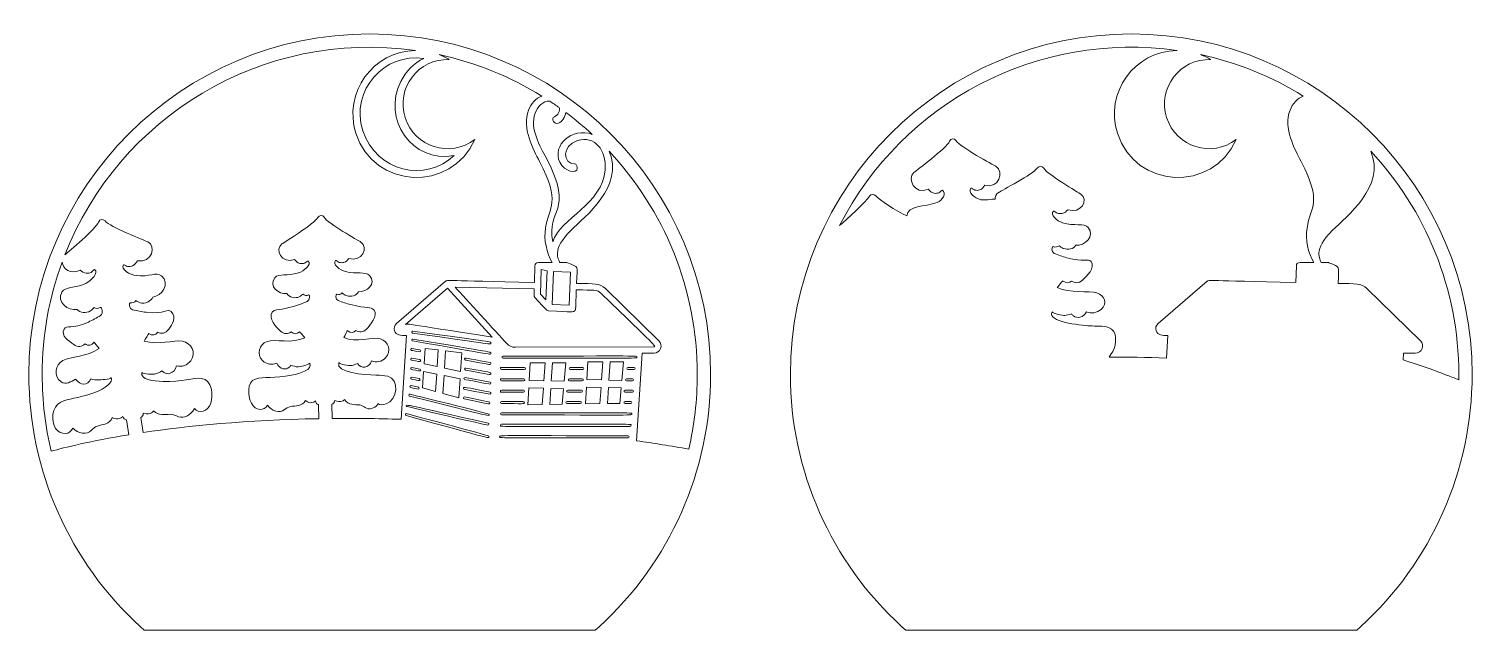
# Model space of a CAD drawing. Header units: inches. Extents: x 88 to 2388, y 25 to 400.
# Drawn here: x 1488 to 2388, y 25 to 400 of the extents above; entities that cross this region are included whole.
import ezdxf

# ---------------------------------------------------------------- set-up
doc = ezdxf.new("R2010")
doc.units = ezdxf.units.IN
doc.header["$MEASUREMENT"] = 0
doc.layers.add('_U+0421_U+043B_U+043E_U+0439 1', color=7, linetype='Continuous')

msp = doc.modelspace()

# ---------------------------------------------------------------- linework, layer by layer
at = {"layer": '_U+0421_U+043B_U+043E_U+0439 1', "color": 1, "lineweight": 9, "true_color": 0xff0000}
for points in [[(1806.71, 234.32), (1807.1, 249.61), (1810.73, 248.94), (1810.02, 230.76), (1806.71, 234.32)], [(1814.72, 248.52), (1825.43, 248.1), (1824.62, 227.37), (1813.91, 227.79), (1814.72, 248.52)], [(1734.05, 190.78), (1734.66, 200.43), (1742.86, 199.45), (1742.21, 189.11), (1734.05, 190.78)], [(1746.81, 188.17), (1747.48, 198.91), (1757.57, 197.71), (1756.85, 186.12), (1746.81, 188.17)], [(1799.56, 180.44), (1800.14, 191.45), (1809.52, 191.45), (1808.78, 180.22), (1799.56, 180.44)], [(1813.43, 180.11), (1814.18, 191.45), (1822.55, 191.45), (1821.52, 179.92), (1813.43, 180.11)], [(1835.51, 180.98), (1836.1, 191.99), (1845.48, 191.99), (1844.74, 180.76), (1835.51, 180.98)], [(1849.39, 180.65), (1850.14, 191.99), (1858.51, 191.99), (1857.48, 180.46), (1849.39, 180.65)], [(1741.92, 184.43), (1741.24, 173.64), (1733.12, 175.9), (1733.76, 186.1), (1741.92, 184.43)], [(1756.56, 181.44), (1755.81, 169.6), (1745.82, 172.38), (1746.51, 183.49), (1756.56, 181.44)], [(1808.48, 175.58), (1807.81, 165.43), (1798.75, 165.32), (1799.31, 175.8), (1808.48, 175.58)], [(1821.11, 175.28), (1820.25, 165.58), (1812.47, 165.49), (1813.13, 175.47), (1821.11, 175.28)], [(1844.44, 176.12), (1843.77, 165.97), (1834.71, 165.86), (1835.26, 176.34), (1844.44, 176.12)], [(1857.07, 175.83), (1856.21, 166.12), (1848.43, 166.03), (1849.08, 176.01), (1857.07, 175.83)]]:
    msp.add_lwpolyline(points, dxfattribs=at)
for points, knots in [([(1700.18, 396.66), (1582.96, 396.66), (1487.6, 301.29), (1487.6, 184.08), (1487.6, 124.36), (1512.95, 67.04), (1557.14, 26.82), (1557.14, 26.82), (1559.52, 24.66), (1559.52, 24.66), (1559.52, 24.66), (1563.98, 24.66), (1563.98, 24.66), (1563.98, 24.66), (1836.65, 24.66), (1836.65, 24.66), (1836.65, 24.66), (1840.85, 24.66), (1840.85, 24.66), (1840.85, 24.66), (1843.23, 26.82), (1843.23, 26.82), (1887.42, 67.04), (1912.76, 124.36), (1912.76, 184.08), (1912.76, 301.29), (1817.4, 396.66), (1700.18, 396.66)], [0, 0, 0, 0, 1, 1, 1, 2, 2, 2, 3, 3, 3, 4, 4, 4, 5, 5, 5, 6, 6, 6, 7, 7, 7, 8, 8, 8, 9, 9, 9, 9]), ([(1728.73, 386.35), (1702.11, 385.93), (1683.51, 359.92), (1691.56, 334.65), (1702.67, 299.77), (1751.1, 297.47), (1765.69, 330.79), (1750.41, 319.07), (1728.08, 326.07), (1722.23, 344.42), (1716.38, 362.81), (1730.59, 381.4), (1749.8, 380.67), (1747.77, 381.88), (1745.63, 382.9), (1743.42, 383.74), (1766.46, 378.78), (1788.06, 369.93), (1807.49, 357.91), (1803.8, 356.43), (1800.73, 353.21), (1799.17, 349.06), (1794.97, 337.89), (1802.08, 324.78), (1806.12, 317.02), (1819.56, 291.22), (1811.96, 289.24), (1809.79, 275.55), (1808.66, 268.49), (1810.39, 259.94), (1814.02, 254.04), (1805.73, 254), (1803.23, 254.68), (1803.17, 252.05), (1803.17, 252.05), (1802.9, 241.57), (1802.9, 241.57), (1747, 242.85), (1748.51, 243.18), (1747.51, 242.32), (1747.51, 242.32), (1716.9, 215.97), (1716.9, 215.97), (1715.62, 214.87), (1715.14, 213.11), (1715.68, 211.5), (1716.66, 208.58), (1719.42, 208.44), (1723.08, 208.44), (1723.08, 208.44), (1719.81, 156.22), (1719.81, 156.22), (1704.74, 156.68), (1690.41, 156.82), (1676.81, 156.69), (1676.81, 156.69), (1676.59, 165.58), (1676.59, 165.58), (1677.51, 165.87), (1678.28, 166.67), (1678.32, 167.9), (1682.19, 166.22), (1684.45, 168.23), (1684.51, 168.52), (1687.02, 164.91), (1690.63, 165.51), (1693.98, 165.14), (1697.17, 164.78), (1697.31, 161.72), (1701.94, 163.16), (1704.07, 163.82), (1704.62, 164.7), (1705.18, 166.02), (1705.88, 164.79), (1708.87, 165.26), (1710.38, 165.78), (1717.25, 168.16), (1719.1, 181.29), (1711.38, 183.03), (1708.71, 183.63), (1707.49, 183.73), (1703.93, 183.82), (1697.05, 183.97), (1678.46, 185.17), (1680.85, 191.58), (1681.64, 190.44), (1687.13, 189.53), (1688.67, 189.71), (1689.03, 189.75), (1691.6, 190.33), (1692.54, 190.97), (1694.9, 187.49), (1699.52, 188.16), (1701.38, 192.59), (1704.3, 191.47), (1707.76, 192.1), (1710.06, 194.49), (1714.09, 198.68), (1711.76, 204.85), (1706.81, 206.42), (1702.05, 207.93), (1691.71, 203.67), (1684, 207.28), (1684.68, 208.11), (1686.23, 211.48), (1686.19, 211.55), (1688.45, 209.86), (1690.33, 210.26), (1691.53, 211.66), (1693.59, 210.32), (1695.94, 210.23), (1698.15, 212.53), (1700.43, 214.88), (1705.67, 220.82), (1702.72, 224.44), (1700.83, 226.76), (1698.83, 225.08), (1688.29, 227.77), (1685.68, 228.44), (1683.1, 229.26), (1680.57, 230.25), (1678.63, 231.01), (1678.79, 234.61), (1679.66, 234.3), (1681.11, 233.78), (1682.17, 234.2), (1683.09, 235.05), (1683.89, 234.46), (1684.65, 233.73), (1685.62, 233.41), (1688.57, 232.42), (1691.93, 233.34), (1693.2, 235.74), (1698.16, 235.38), (1704.72, 240.91), (1700.04, 245.9), (1697.34, 248.77), (1692.26, 246.47), (1685.06, 248.34), (1681.66, 249.23), (1676.5, 253.22), (1678.88, 255.32), (1679.19, 255.59), (1680.49, 254.29), (1681.14, 254.11), (1682.11, 253.84), (1683.07, 253.85), (1684.04, 254.11), (1685.68, 254.54), (1686.4, 255.5), (1687.24, 256.62), (1695.56, 254.03), (1699.47, 263.64), (1694.72, 266.74), (1693.03, 267.84), (1674.08, 278.42), (1671.71, 282.23), (1670.75, 283.76), (1668.75, 283.71), (1667.86, 282.14), (1665.66, 278.22), (1647.06, 266.79), (1645.42, 265.61), (1640.82, 262.3), (1645.17, 252.88), (1653.36, 255.85), (1654.25, 254.76), (1655.02, 253.84), (1656.67, 253.48), (1657.66, 253.27), (1658.61, 253.3), (1659.57, 253.62), (1660.21, 253.83), (1661.45, 255.18), (1661.77, 254.92), (1664.25, 252.94), (1659.04, 248.57), (1655.69, 247.53), (1648.58, 245.33), (1643.63, 247.54), (1641.06, 244.54), (1636.62, 239.35), (1643.53, 234.02), (1648.47, 234.6), (1649.18, 233.4), (1650.37, 232.69), (1651.61, 232.35), (1655.51, 231.28), (1657.6, 233.56), (1658.6, 234.37), (1659.56, 233.56), (1660.64, 233.19), (1662.06, 233.78), (1662.91, 234.13), (1663.13, 230.65), (1661.23, 229.8), (1656.72, 227.79), (1651.29, 226.07), (1645.56, 225), (1643.59, 224.64), (1640.77, 224.86), (1639.37, 222.99), (1636.59, 219.24), (1642.1, 213.55), (1644.48, 211.3), (1646.8, 209.1), (1649.14, 209.3), (1651.13, 210.73), (1652.68, 209.08), (1654.71, 209.42), (1656.48, 210.86), (1656.43, 210.79), (1658.91, 207.89), (1659.63, 207.09), (1651.96, 203.06), (1640.94, 206.57), (1636.11, 204.8), (1631.24, 203), (1629.2, 196.73), (1633.41, 192.73), (1635.81, 190.45), (1639.3, 189.98), (1642.17, 191.23), (1644.12, 187.12), (1647.97, 186.97), (1649.98, 188.64), (1650.59, 189.14), (1650.72, 189.46), (1651.07, 190.02), (1652.04, 189.42), (1654.63, 188.96), (1655, 188.93), (1656.54, 188.83), (1661.99, 189.99), (1662.73, 191.16), (1664.43, 187.15), (1657.45, 184.98), (1651.41, 183.72), (1640.97, 181.54), (1633.81, 182.9), (1628.91, 181.33), (1623.33, 179.54), (1624.11, 170.6), (1626.45, 166.19), (1628.98, 161.4), (1634.56, 161.31), (1636.42, 164.95), (1637.77, 163.22), (1639.38, 161.82), (1641.54, 161.25), (1646.21, 160.03), (1647.67, 163.65), (1650.82, 164.15), (1654.14, 164.68), (1657.79, 164.24), (1660.12, 167.96), (1660.2, 167.67), (1663.38, 165.16), (1666.34, 167.63), (1666.43, 166.41), (1667.22, 165.65), (1668.14, 165.39), (1668.14, 165.39), (1668.35, 156.58), (1668.35, 156.58), (1623.23, 155.8), (1586.65, 152.14), (1558.95, 148.01), (1558.95, 148.01), (1557.43, 157.28), (1557.43, 157.28), (1558.35, 157.73), (1559.05, 158.69), (1558.91, 160), (1564.19, 158.66), (1565.34, 161.24), (1565.37, 161.56), (1568.55, 158.11), (1572.28, 159.28), (1575.88, 159.38), (1577.81, 159.43), (1579.2, 158.42), (1580.97, 157.82), (1584.25, 156.72), (1588.24, 158.03), (1590.84, 163.04), (1593.43, 159.67), (1599.3, 160.62), (1601.07, 166.29), (1602.66, 171.37), (1601.74, 180.9), (1595.53, 181.69), (1590.06, 182.39), (1582.83, 179.56), (1571.44, 179.81), (1564.85, 179.95), (1557.09, 180.87), (1558.1, 185.41), (1559.11, 184.33), (1565.05, 184.17), (1566.65, 184.58), (1567.03, 184.68), (1569.66, 185.67), (1570.56, 186.49), (1573.7, 183.03), (1578.41, 184.74), (1579.67, 189.5), (1582.92, 188.74), (1586.49, 189.93), (1588.57, 192.79), (1592.21, 197.81), (1588.84, 203.99), (1583.38, 204.92), (1577.95, 205.85), (1568.29, 202.27), (1559.45, 205.01), (1560.05, 205.98), (1562.38, 209.58), (1562.33, 209.65), (1564.49, 208.46), (1566.67, 208.53), (1567.96, 210.55), (1570.33, 209.44), (1572.83, 209.69), (1574.84, 212.45), (1576.9, 215.27), (1580.05, 219.99), (1576.4, 223.39), (1574.06, 225.56), (1572.38, 221.69), (1560.84, 222.99), (1557.98, 223.31), (1555.12, 223.79), (1552.31, 224.47), (1550.14, 224.99), (1549.82, 229.16), (1550.78, 228.96), (1552.4, 228.62), (1553.47, 229.25), (1554.3, 230.26), (1555.3, 229.71), (1558.09, 227.58), (1562.03, 229.5), (1563.27, 230.1), (1564.37, 231.07), (1564.88, 232.48), (1570.18, 232.83), (1576.09, 241.1), (1570.41, 245.69), (1567.14, 248.33), (1562.4, 244.93), (1554.5, 245.84), (1550.78, 246.28), (1544.43, 249.97), (1546.64, 252.53), (1546.93, 252.87), (1548.49, 251.69), (1549.21, 251.6), (1550.27, 251.45), (1551.29, 251.6), (1552.27, 252.02), (1553.95, 252.72), (1554.57, 253.84), (1555.29, 255.15), (1564.51, 253.63), (1567.18, 264.38), (1561.72, 266.95), (1559.77, 267.87), (1538.17, 276.26), (1535.09, 279.94), (1533.86, 281.42), (1531.75, 281.08), (1531.04, 279.28), (1529.35, 274.99), (1512.64, 261.1), (1509.99, 258.73), (1543.66, 344.45), (1632.44, 399.82), (1728.73, 386.35)], [0, 0, 0, 0, 1, 1, 1, 2, 2, 2, 3, 3, 3, 4, 4, 4, 5, 5, 5, 6, 6, 6, 7, 7, 7, 8, 8, 8, 9, 9, 9, 10, 10, 10, 11, 11, 11, 12, 12, 12, 13, 13, 13, 14, 14, 14, 15, 15, 15, 16, 16, 16, 17, 17, 17, 18, 18, 18, 19, 19, 19, 20, 20, 20, 21, 21, 21, 22, 22, 22, 23, 23, 23, 24, 24, 24, 25, 25, 25, 26, 26, 26, 27, 27, 27, 28, 28, 28, 29, 29, 29, 30, 30, 30, 31, 31, 31, 32, 32, 32, 33, 33, 33, 34, 34, 34, 35, 35, 35, 36, 36, 36, 37, 37, 37, 38, 38, 38, 39, 39, 39, 40, 40, 40, 41, 41, 41, 42, 42, 42, 43, 43, 43, 44, 44, 44, 45, 45, 45, 46, 46, 46, 47, 47, 47, 48, 48, 48, 49, 49, 49, 50, 50, 50, 51, 51, 51, 52, 52, 52, 53, 53, 53, 54, 54, 54, 55, 55, 55, 56, 56, 56, 57, 57, 57, 58, 58, 58, 59, 59, 59, 60, 60, 60, 61, 61, 61, 62, 62, 62, 63, 63, 63, 64, 64, 64, 65, 65, 65, 66, 66, 66, 67, 67, 67, 68, 68, 68, 69, 69, 69, 70, 70, 70, 71, 71, 71, 72, 72, 72, 73, 73, 73, 74, 74, 74, 75, 75, 75, 76, 76, 76, 77, 77, 77, 78, 78, 78, 79, 79, 79, 80, 80, 80, 81, 81, 81, 82, 82, 82, 83, 83, 83, 84, 84, 84, 85, 85, 85, 86, 86, 86, 87, 87, 87, 88, 88, 88, 89, 89, 89, 90, 90, 90, 91, 91, 91, 92, 92, 92, 93, 93, 93, 94, 94, 94, 95, 95, 95, 96, 96, 96, 97, 97, 97, 98, 98, 98, 99, 99, 99, 100, 100, 100, 101, 101, 101, 102, 102, 102, 103, 103, 103, 104, 104, 104, 105, 105, 105, 106, 106, 106, 107, 107, 107, 108, 108, 108, 109, 109, 109, 110, 110, 110, 111, 111, 111, 112, 112, 112, 113, 113, 113, 114, 114, 114, 115, 115, 115, 116, 116, 116, 117, 117, 117, 118, 118, 118, 119, 119, 119, 120, 120, 120, 121, 121, 121, 122, 122, 122, 123, 123, 123, 124, 124, 124, 125, 125, 125, 126, 126, 126, 126]), ([(2175.09, 396.66), (2057.88, 396.66), (1962.51, 301.29), (1962.51, 184.08), (1962.51, 124.36), (1987.86, 67.04), (2032.05, 26.82), (2032.05, 26.82), (2034.43, 24.66), (2034.43, 24.66), (2034.43, 24.66), (2315.76, 24.66), (2315.76, 24.66), (2315.76, 24.66), (2318.14, 26.82), (2318.14, 26.82), (2362.33, 67.04), (2387.67, 124.36), (2387.67, 184.08), (2387.68, 301.29), (2292.31, 396.66), (2175.09, 396.66)], [0, 0, 0, 0, 1, 1, 1, 2, 2, 2, 3, 3, 3, 4, 4, 4, 5, 5, 5, 6, 6, 6, 7, 7, 7, 7]), ([(2011.81, 295.34), (2010, 292.2), (1997.62, 280.87), (1993.17, 277.06), (2032.71, 354.28), (2116.67, 398.53), (2203.69, 386.34), (2177.02, 385.96), (2158.42, 359.92), (2166.47, 334.64), (2177.58, 299.77), (2226.01, 297.47), (2240.6, 330.79), (2225.35, 319.08), (2203, 326.04), (2197.15, 344.42), (2191.28, 362.82), (2205.51, 381.4), (2224.71, 380.66), (2222.7, 381.87), (2220.58, 382.89), (2218.38, 383.73), (2241.41, 378.76), (2262.98, 369.91), (2282.39, 357.9), (2278.71, 356.43), (2275.65, 353.21), (2274.09, 349.06), (2269.89, 337.89), (2276.99, 324.78), (2281.04, 317.02), (2294.47, 291.22), (2286.88, 289.23), (2284.7, 275.55), (2283.57, 268.49), (2285.31, 259.94), (2288.94, 254.04), (2280.64, 254), (2278.15, 254.68), (2278.08, 252.05), (2278.08, 252.05), (2277.81, 241.56), (2277.81, 241.56), (2221.92, 242.85), (2223.42, 243.18), (2222.42, 242.32), (2222.42, 242.32), (2191.82, 215.97), (2191.82, 215.97), (2190.53, 214.86), (2190.05, 213.11), (2190.59, 211.5), (2191.57, 208.58), (2194.33, 208.44), (2197.99, 208.44), (2197.99, 208.44), (2197.12, 194.42), (2197.12, 194.42), (2184.71, 194.83), (2172.77, 195.02), (2161.33, 195.03), (2162.32, 196.49), (2163.12, 197.82), (2163.55, 198.58), (2165.98, 202.93), (2166.8, 211.74), (2160.98, 213.5), (2157.4, 214.59), (2153.09, 214.27), (2149.38, 214.51), (2142.52, 214.96), (2122.9, 216.94), (2125.71, 223.19), (2126.48, 222.04), (2132.16, 220.9), (2133.77, 221), (2134.15, 221.02), (2136.86, 221.48), (2137.86, 222.07), (2137.87, 222.07), (2137.87, 222.07), (2137.87, 222.06), (2138.16, 221.53), (2138.53, 221.08), (2139, 220.71), (2140.17, 219.79), (2141.67, 219.57), (2143.09, 219.86), (2145.07, 220.26), (2146.31, 221.6), (2147.15, 223.26), (2150.14, 222.03), (2153.77, 222.5), (2156.28, 224.75), (2160.67, 228.69), (2158.71, 233.26), (2153.63, 235.03), (2148.72, 236.74), (2136.72, 234.49), (2128.83, 238.41), (2129.58, 239.19), (2132.06, 242.42), (2132.36, 242.42), (2132.31, 242.48), (2132.27, 242.55), (2132.22, 242.62), (2134.49, 240.87), (2136.47, 241.15), (2137.79, 242.49), (2139.87, 241.08), (2142.31, 240.88), (2144.73, 243.05), (2147.22, 245.27), (2152.96, 250.88), (2150.06, 254.57), (2148.2, 256.94), (2145.72, 253.84), (2134.88, 256.97), (2132.19, 257.74), (2129.53, 258.66), (2126.95, 259.75), (2124.97, 260.59), (2125.56, 264.3), (2126.45, 263.96), (2127.95, 263.38), (2129.07, 263.75), (2130.06, 264.54), (2130.87, 263.92), (2131.62, 263.18), (2132.62, 262.81), (2135.69, 261.69), (2139.2, 262.49), (2140.62, 264.77), (2145.77, 264.19), (2152.92, 270.7), (2148.29, 275.82), (2145.62, 278.78), (2139.66, 276.65), (2132.25, 278.82), (2128.75, 279.85), (2124.11, 284.1), (2126.69, 286.05), (2127.03, 286.31), (2128.32, 284.98), (2128.99, 284.77), (2129.99, 284.46), (2130.98, 284.43), (2132.01, 284.64), (2133.74, 284.99), (2134.54, 285.9), (2135.46, 286.97), (2144.01, 284.04), (2148.54, 293.33), (2143.74, 296.59), (2142.03, 297.76), (2122.79, 309.02), (2120.5, 312.88), (2119.57, 314.44), (2117.48, 314.48), (2116.49, 312.97), (2114.01, 309.21), (2094.09, 298.79), (2092.33, 297.7), (2090.73, 296.71), (2090.11, 295.11), (2090.2, 293.48), (2087.7, 293.75), (2083.72, 292.66), (2081.25, 293.22), (2077.65, 294.03), (2072.75, 297.98), (2075.1, 300.43), (2075.4, 300.75), (2076.84, 299.37), (2077.53, 299.2), (2078.56, 298.95), (2079.55, 299.01), (2080.55, 299.34), (2082.23, 299.91), (2082.92, 301.01), (2083.72, 302.3), (2092.59, 299.83), (2095.97, 310.74), (2090.84, 313.94), (2089, 315.08), (2068.57, 325.9), (2065.83, 330.02), (2064.74, 331.67), (2062.66, 331.54), (2061.84, 329.73), (2059.8, 325.26), (2041.19, 311.6), (2039.56, 310.21), (2035, 306.3), (2040.12, 296.01), (2048.48, 299.74), (2049.48, 298.58), (2050.34, 297.59), (2052.09, 297.28), (2053.13, 297.09), (2054.12, 297.17), (2055.1, 297.57), (2055.75, 297.84), (2056.95, 299.4), (2057.3, 299.13), (2060.01, 297.05), (2057.42, 292.85), (2054, 291.53), (2046.13, 288.49), (2035.49, 289.87), (2035.17, 283.07), (2028.55, 286.06), (2017.48, 293.56), (2015.81, 295.63), (2014.73, 296.97), (2012.65, 296.79), (2011.81, 295.34)], [0, 0, 0, 0, 1, 1, 1, 2, 2, 2, 3, 3, 3, 4, 4, 4, 5, 5, 5, 6, 6, 6, 7, 7, 7, 8, 8, 8, 9, 9, 9, 10, 10, 10, 11, 11, 11, 12, 12, 12, 13, 13, 13, 14, 14, 14, 15, 15, 15, 16, 16, 16, 17, 17, 17, 18, 18, 18, 19, 19, 19, 20, 20, 20, 21, 21, 21, 22, 22, 22, 23, 23, 23, 24, 24, 24, 25, 25, 25, 26, 26, 26, 27, 27, 27, 28, 28, 28, 29, 29, 29, 30, 30, 30, 31, 31, 31, 32, 32, 32, 33, 33, 33, 34, 34, 34, 35, 35, 35, 36, 36, 36, 37, 37, 37, 38, 38, 38, 39, 39, 39, 40, 40, 40, 41, 41, 41, 42, 42, 42, 43, 43, 43, 44, 44, 44, 45, 45, 45, 46, 46, 46, 47, 47, 47, 48, 48, 48, 49, 49, 49, 50, 50, 50, 51, 51, 51, 52, 52, 52, 53, 53, 53, 54, 54, 54, 55, 55, 55, 56, 56, 56, 57, 57, 57, 58, 58, 58, 59, 59, 59, 60, 60, 60, 61, 61, 61, 62, 62, 62, 63, 63, 63, 64, 64, 64, 65, 65, 65, 66, 66, 66, 67, 67, 67, 68, 68, 68, 69, 69, 69, 70, 70, 70, 71, 71, 71, 72, 72, 72, 72]), ([(1752.83, 320.82), (1735.33, 303.82), (1704.08, 310.52), (1695.88, 336.28), (1687.75, 361.79), (1709.75, 385.03), (1734, 381.41), (1727.52, 378.47), (1722.94, 373.45), (1719.62, 367.03), (1707.59, 343.74), (1726.53, 315.78), (1752.83, 320.82)], [0, 0, 0, 0, 1, 1, 1, 2, 2, 2, 3, 3, 3, 4, 4, 4, 4]), ([(1810.33, 319.16), (1806.58, 326.35), (1799.76, 337.66), (1803.33, 347.16), (1804.83, 351.13), (1808.05, 355.08), (1812.47, 354.72), (1814.43, 353.43), (1816.37, 352.12), (1818.28, 350.76), (1819.03, 348.5), (1817.46, 346.02), (1815.33, 344.99), (1812.96, 343.84), (1815.43, 339.77), (1817.82, 340.92), (1820.16, 342.05), (1822.02, 344.48), (1822.45, 347.72), (1828.19, 343.43), (1833.69, 338.82), (1838.94, 333.96), (1826.29, 338.6), (1813.7, 327.32), (1818.74, 316.55), (1821.53, 310.59), (1829.68, 309.07), (1829.6, 312.84), (1829.57, 313.94), (1829.03, 315.64), (1827.92, 315.66), (1820.81, 315.41), (1819.49, 326.91), (1829.83, 330.16), (1840.35, 333.46), (1847.92, 324.34), (1847, 311.91), (1845.39, 290.27), (1819.13, 281.8), (1814.37, 267.03), (1809.88, 287.76), (1828.31, 284.63), (1810.33, 319.16)], [0, 0, 0, 0, 1, 1, 1, 2, 2, 2, 3, 3, 3, 4, 4, 4, 5, 5, 5, 6, 6, 6, 7, 7, 7, 8, 8, 8, 9, 9, 9, 10, 10, 10, 11, 11, 11, 12, 12, 12, 13, 13, 13, 14, 14, 14, 14]), ([(1904.45, 184.08), (1904.45, 168.11), (1902.6, 152.58), (1899.14, 137.67), (1888.09, 139.56), (1877.25, 141.28), (1866.63, 142.84), (1866.63, 142.84), (1870.05, 197.47), (1870.05, 197.47), (1870.05, 197.47), (1877.3, 197.5), (1877.3, 197.5), (1881.38, 197.51), (1883.44, 202.38), (1880.51, 205.23), (1880.51, 205.23), (1847.13, 237.75), (1847.13, 237.75), (1843.46, 241.33), (1840.36, 240.7), (1829.16, 240.96), (1829.63, 253.11), (1830.89, 250.74), (1823.46, 253.92), (1822.87, 254.18), (1823.11, 254.09), (1818.6, 254.07), (1818.26, 255.99), (1812.94, 261.62), (1825.77, 274.21), (1834.15, 282.43), (1859.14, 301.64), (1849.49, 323.46), (1883.58, 286.96), (1904.45, 237.96), (1904.45, 184.08)], [0, 0, 0, 0, 1, 1, 1, 2, 2, 2, 3, 3, 3, 4, 4, 4, 5, 5, 5, 6, 6, 6, 7, 7, 7, 8, 8, 8, 9, 9, 9, 10, 10, 10, 11, 11, 11, 12, 12, 12, 12]), ([(2344.7, 193.24), (2344.7, 193.24), (2344.96, 197.47), (2344.96, 197.47), (2344.96, 197.47), (2352.21, 197.5), (2352.21, 197.5), (2356.29, 197.51), (2358.35, 202.38), (2355.42, 205.23), (2355.42, 205.23), (2322.04, 237.74), (2322.04, 237.74), (2318.37, 241.32), (2315.27, 240.7), (2304.07, 240.96), (2304.54, 253.1), (2305.8, 250.74), (2298.38, 253.92), (2297.78, 254.18), (2298.02, 254.09), (2293.52, 254.06), (2293.17, 255.99), (2287.86, 261.62), (2300.68, 274.21), (2309.06, 282.43), (2334.02, 301.65), (2324.41, 323.44), (2358.49, 286.94), (2379.36, 237.95), (2379.36, 184.08), (2379.36, 183.01), (2379.35, 181.94), (2379.33, 180.88), (2379.33, 180.88), (2362.97, 187.5), (2344.7, 193.24)], [0, 0, 0, 0, 1, 1, 1, 2, 2, 2, 3, 3, 3, 4, 4, 4, 5, 5, 5, 6, 6, 6, 7, 7, 7, 8, 8, 8, 9, 9, 9, 10, 10, 10, 11, 11, 11, 12, 12, 12, 12]), ([(1508.31, 254.3), (1508.83, 250.15), (1513.64, 246.21), (1519.57, 249.34), (1520.67, 248.32), (1521.61, 247.47), (1523.42, 247.33), (1524.49, 247.25), (1525.5, 247.43), (1526.46, 247.9), (1527.11, 248.22), (1528.22, 249.83), (1528.6, 249.6), (1531.51, 247.87), (1526.52, 242.62), (1523.13, 241.03), (1515.93, 237.66), (1510.49, 239.12), (1508.22, 235.58), (1504.29, 229.43), (1512.51, 223.46), (1517.65, 224.8), (1519.47, 222.51), (1523.18, 222.23), (1526.06, 223.83), (1527.02, 224.37), (1527.67, 225.27), (1528.4, 226.05), (1529.5, 225.35), (1530.7, 225.09), (1532.15, 225.93), (1533, 226.42), (1534.22, 222.17), (1532.33, 220.99), (1529.88, 219.46), (1527.32, 218.1), (1524.71, 216.89), (1514.18, 212), (1511.14, 215.33), (1509.61, 212.53), (1507.22, 208.15), (1512.69, 204.96), (1515.54, 202.93), (1518.32, 200.95), (1520.76, 201.51), (1522.66, 203.32), (1524.55, 201.79), (1526.64, 202.45), (1528.29, 204.24), (1528.26, 204.16), (1530.63, 201.2), (1531.51, 200.47), (1524, 195.08), (1513.68, 195.4), (1508.84, 192.81), (1503.95, 190.19), (1502.71, 183.26), (1507.76, 179.65), (1510.63, 177.6), (1513.87, 179.57), (1516.72, 181.32), (1519.5, 177.1), (1524.52, 177.2), (1526.31, 181.36), (1527.42, 180.86), (1530.24, 180.75), (1530.63, 180.78), (1532.28, 180.9), (1538.38, 180.96), (1538.99, 182.31), (1540.19, 179.47), (1535.77, 175.51), (1528.12, 172.77), (1517.39, 168.93), (1512.46, 169.3), (1507.5, 166.91), (1501.86, 164.19), (1501.17, 154.88), (1504.29, 150.56), (1507.68, 145.86), (1513.6, 146.59), (1515.02, 150.71), (1516.7, 149.08), (1518.62, 147.83), (1520.98, 147.55), (1526.09, 146.95), (1527.14, 151), (1530.37, 151.98), (1533.81, 153.03), (1537.72, 153.11), (1539.65, 157.39), (1539.77, 157.09), (1543.56, 155.22), (1546.27, 157.95), (1546.55, 156.67), (1547.5, 155.99), (1548.5, 155.84), (1548.5, 155.84), (1550.02, 146.62), (1550.02, 146.62), (1525.94, 142.68), (1509.71, 138.58), (1501.55, 136.28), (1497.87, 151.61), (1495.91, 167.61), (1495.91, 184.08), (1495.91, 208.75), (1500.29, 232.41), (1508.31, 254.3)], [0, 0, 0, 0, 1, 1, 1, 2, 2, 2, 3, 3, 3, 4, 4, 4, 5, 5, 5, 6, 6, 6, 7, 7, 7, 8, 8, 8, 9, 9, 9, 10, 10, 10, 11, 11, 11, 12, 12, 12, 13, 13, 13, 14, 14, 14, 15, 15, 15, 16, 16, 16, 17, 17, 17, 18, 18, 18, 19, 19, 19, 20, 20, 20, 21, 21, 21, 22, 22, 22, 23, 23, 23, 24, 24, 24, 25, 25, 25, 26, 26, 26, 27, 27, 27, 28, 28, 28, 29, 29, 29, 30, 30, 30, 31, 31, 31, 32, 32, 32, 33, 33, 33, 34, 34, 34, 35, 35, 35, 36, 36, 36, 36]), ([(1748.65, 238.02), (1748.65, 238.02), (1776.48, 207.54), (1776.48, 207.54), (1719.89, 216.27), (1723.36, 215.99), (1722.4, 215.43), (1722.4, 215.43), (1748.65, 238.02), (1748.65, 238.02)], [0, 0, 0, 0, 1, 1, 1, 2, 2, 2, 3, 3, 3, 3]), ([(1803.22, 232.2), (1810.78, 224.06), (1810.65, 223.91), (1811.75, 223.87), (1826.82, 223.28), (1826.92, 222.92), (1827.9, 223.82), (1828.89, 224.74), (1828.55, 225.43), (1829, 236.96), (1840.31, 236.7), (1841.99, 237.17), (1844.34, 234.88), (1878.48, 201.62), (1879.24, 201.5), (1877.28, 201.5), (1877.28, 201.5), (1791.01, 201.14), (1791.01, 201.14), (1788.91, 201.11), (1786.97, 201.99), (1785.6, 203.48), (1778.76, 210.97), (1759.98, 231.54), (1753.44, 238.7), (1753.44, 238.7), (1802.79, 237.57), (1802.79, 237.57), (1802.79, 237.57), (1802.69, 233.61), (1802.69, 233.61), (1802.68, 233.09), (1802.87, 232.58), (1803.22, 232.2)], [0, 0, 0, 0, 1, 1, 1, 2, 2, 2, 3, 3, 3, 4, 4, 4, 5, 5, 5, 6, 6, 6, 7, 7, 7, 8, 8, 8, 9, 9, 9, 10, 10, 10, 11, 11, 11, 11])]:
    msp.add_open_spline(points, degree=3, knots=knots, dxfattribs=at)
at = {"layer": '_U+0421_U+043B_U+043E_U+0439 1', "color": 7, "lineweight": 9, "true_color": 0xffffff}
for points, knots in [([(1727.06, 211.28), (1726.25, 211.38), (1726.08, 210.15), (1726.89, 210.04), (1778.75, 202.74), (1775.62, 202.76), (1775.77, 203.79), (1775.9, 204.79), (1777.73, 204.14), (1727.06, 211.28)], [0, 0, 0, 0, 1, 1, 1, 2, 2, 2, 3, 3, 3, 3]), ([(1726.23, 199.21), (1726.32, 199.19), (1731.25, 198.3), (1731.33, 198.3), (1732.09, 198.3), (1732.18, 199.41), (1731.44, 199.54), (1731.44, 199.54), (1726.46, 200.44), (1726.46, 200.44), (1725.62, 200.59), (1725.44, 199.35), (1726.23, 199.21)], [0, 0, 0, 0, 1, 1, 1, 2, 2, 2, 3, 3, 3, 4, 4, 4, 4]), ([(1727.09, 206.31), (1726.74, 206.37), (1726.42, 206.14), (1726.36, 205.8), (1726.31, 205.46), (1726.54, 205.14), (1726.88, 205.08), (1778.91, 196.23), (1775.59, 196.39), (1775.76, 197.4), (1775.93, 198.4), (1777.69, 197.7), (1727.09, 206.31)], [0, 0, 0, 0, 1, 1, 1, 2, 2, 2, 3, 3, 3, 4, 4, 4, 4]), ([(1726.23, 193.14), (1726.32, 193.12), (1731.25, 192.21), (1731.34, 192.21), (1732.09, 192.21), (1732.2, 193.31), (1731.45, 193.45), (1731.45, 193.45), (1726.46, 194.37), (1726.46, 194.37), (1725.64, 194.5), (1725.43, 193.29), (1726.23, 193.14)], [0, 0, 0, 0, 1, 1, 1, 2, 2, 2, 3, 3, 3, 4, 4, 4, 4]), ([(1775.26, 191.62), (1759.99, 194.38), (1759.51, 194.86), (1759.32, 193.86), (1759.26, 193.52), (1759.49, 193.2), (1759.83, 193.13), (1759.91, 193.12), (1775.06, 190.37), (1775.15, 190.37), (1775.91, 190.38), (1776, 191.48), (1775.26, 191.62)], [0, 0, 0, 0, 1, 1, 1, 2, 2, 2, 3, 3, 3, 4, 4, 4, 4]), ([(1783.32, 195.66), (1782.49, 195.66), (1782.49, 194.41), (1783.32, 194.41), (1871.19, 194.41), (1866.66, 194.06), (1866.66, 195.03), (1866.66, 196.01), (1871.19, 195.66), (1783.32, 195.66)], [0, 0, 0, 0, 1, 1, 1, 2, 2, 2, 3, 3, 3, 3]), ([(1731.44, 187.59), (1731.44, 187.59), (1726.46, 188.53), (1726.46, 188.53), (1725.67, 188.68), (1725.4, 187.45), (1726.23, 187.3), (1726.33, 187.28), (1731.24, 186.35), (1731.33, 186.35), (1732.08, 186.35), (1732.19, 187.45), (1731.44, 187.59)], [0, 0, 0, 0, 1, 1, 1, 2, 2, 2, 3, 3, 3, 4, 4, 4, 4]), ([(1726.46, 182.47), (1725.67, 182.64), (1725.4, 181.4), (1726.23, 181.24), (1726.33, 181.22), (1730.86, 180.35), (1730.96, 180.35), (1731.71, 180.35), (1731.81, 181.45), (1731.08, 181.59), (1731.08, 181.59), (1726.46, 182.47), (1726.46, 182.47)], [0, 0, 0, 0, 1, 1, 1, 2, 2, 2, 3, 3, 3, 4, 4, 4, 4]), ([(1775.26, 179.36), (1775.26, 179.36), (1759.68, 182.29), (1759.68, 182.29), (1758.87, 182.43), (1758.64, 181.21), (1759.45, 181.06), (1759.54, 181.04), (1775.06, 178.12), (1775.15, 178.12), (1775.91, 178.12), (1775.99, 179.23), (1775.26, 179.36)], [0, 0, 0, 0, 1, 1, 1, 2, 2, 2, 3, 3, 3, 4, 4, 4, 4]), ([(1760.05, 188.17), (1759.22, 188.31), (1759.02, 187.09), (1759.82, 186.94), (1775.12, 184.12), (1775.58, 183.64), (1775.76, 184.64), (1775.94, 185.64), (1775.33, 185.35), (1760.05, 188.17)], [0, 0, 0, 0, 1, 1, 1, 2, 2, 2, 3, 3, 3, 3]), ([(1782.31, 187.31), (1796.8, 187.31), (1797.36, 186.94), (1797.36, 187.94), (1797.36, 188.28), (1797.08, 188.56), (1796.73, 188.56), (1782.25, 188.56), (1781.69, 188.94), (1781.69, 187.94), (1781.69, 187.59), (1781.97, 187.31), (1782.31, 187.31)], [0, 0, 0, 0, 1, 1, 1, 2, 2, 2, 3, 3, 3, 4, 4, 4, 4]), ([(1782.31, 180.21), (1796.34, 180.21), (1796.94, 179.84), (1796.94, 180.84), (1796.94, 181.18), (1796.66, 181.46), (1796.31, 181.46), (1782.29, 181.46), (1781.69, 181.84), (1781.69, 180.84), (1781.69, 180.49), (1781.97, 180.21), (1782.31, 180.21)], [0, 0, 0, 0, 1, 1, 1, 2, 2, 2, 3, 3, 3, 4, 4, 4, 4]), ([(1824.68, 180.21), (1824.68, 180.21), (1832.73, 180.21), (1832.73, 180.21), (1833.56, 180.21), (1833.56, 181.46), (1832.73, 181.46), (1832.73, 181.46), (1824.68, 181.46), (1824.68, 181.46), (1823.85, 181.46), (1823.85, 180.21), (1824.68, 180.21)], [0, 0, 0, 0, 1, 1, 1, 2, 2, 2, 3, 3, 3, 4, 4, 4, 4]), ([(1825.15, 187.31), (1825.15, 187.31), (1833.06, 187.31), (1833.06, 187.31), (1833.89, 187.31), (1833.89, 188.56), (1833.06, 188.56), (1833.06, 188.56), (1825.15, 188.56), (1825.15, 188.56), (1824.32, 188.56), (1824.32, 187.31), (1825.15, 187.31)], [0, 0, 0, 0, 1, 1, 1, 2, 2, 2, 3, 3, 3, 4, 4, 4, 4]), ([(1864.1, 181.46), (1864.1, 181.46), (1860.31, 181.46), (1860.31, 181.46), (1859.49, 181.46), (1859.49, 180.21), (1860.31, 180.21), (1860.31, 180.21), (1864.1, 180.21), (1864.1, 180.21), (1864.93, 180.21), (1864.93, 181.46), (1864.1, 181.46)], [0, 0, 0, 0, 1, 1, 1, 2, 2, 2, 3, 3, 3, 4, 4, 4, 4]), ([(1865.03, 188.56), (1865.03, 188.56), (1861.21, 188.56), (1861.21, 188.56), (1860.39, 188.56), (1860.39, 187.31), (1861.21, 187.31), (1861.21, 187.31), (1865.03, 187.31), (1865.03, 187.31), (1865.38, 187.31), (1865.66, 187.59), (1865.66, 187.94), (1865.66, 188.28), (1865.38, 188.56), (1865.03, 188.56)], [0, 0, 0, 0, 1, 1, 1, 2, 2, 2, 3, 3, 3, 4, 4, 4, 5, 5, 5, 5]), ([(1725.08, 170.64), (1773.43, 158.63), (1775.63, 157.45), (1774.4, 159.49), (1774.19, 159.83), (1725.77, 171.76), (1725.38, 171.86), (1724.85, 172), (1724.41, 171.41), (1724.69, 170.93), (1724.78, 170.78), (1724.92, 170.68), (1725.08, 170.64)], [0, 0, 0, 0, 1, 1, 1, 2, 2, 2, 3, 3, 3, 4, 4, 4, 4]), ([(1725.73, 176.01), (1725.83, 175.99), (1730.27, 175.05), (1730.38, 175.05), (1731.12, 175.05), (1731.23, 176.13), (1730.5, 176.28), (1730.5, 176.28), (1725.98, 177.24), (1725.98, 177.24), (1725.65, 177.3), (1725.31, 177.08), (1725.24, 176.75), (1725.17, 176.42), (1725.39, 176.08), (1725.73, 176.01)], [0, 0, 0, 0, 1, 1, 1, 2, 2, 2, 3, 3, 3, 4, 4, 4, 5, 5, 5, 5]), ([(1775.26, 173.11), (1759.23, 176.19), (1758.77, 176.68), (1758.58, 175.68), (1758.39, 174.68), (1758.93, 174.97), (1775.03, 171.89), (1775.86, 171.74), (1776.06, 172.96), (1775.26, 173.11)], [0, 0, 0, 0, 1, 1, 1, 2, 2, 2, 3, 3, 3, 3]), ([(1795.98, 173.11), (1796.33, 173.11), (1796.61, 173.39), (1796.61, 173.74), (1796.61, 174.08), (1796.33, 174.36), (1795.98, 174.36), (1782.31, 174.36), (1781.69, 174.74), (1781.69, 173.74), (1781.69, 172.74), (1782.3, 173.11), (1795.98, 173.11)], [0, 0, 0, 0, 1, 1, 1, 2, 2, 2, 3, 3, 3, 4, 4, 4, 4]), ([(1823.65, 173.11), (1823.65, 173.11), (1832.15, 173.11), (1832.15, 173.11), (1832.97, 173.11), (1832.97, 174.36), (1832.15, 174.36), (1832.15, 174.36), (1823.65, 174.36), (1823.65, 174.36), (1822.82, 174.36), (1822.82, 173.11), (1823.65, 173.11)], [0, 0, 0, 0, 1, 1, 1, 2, 2, 2, 3, 3, 3, 4, 4, 4, 4]), ([(1864.1, 174.36), (1864.1, 174.36), (1859.4, 174.36), (1859.4, 174.36), (1858.57, 174.36), (1858.57, 173.11), (1859.4, 173.11), (1859.4, 173.11), (1864.1, 173.11), (1864.1, 173.11), (1864.93, 173.11), (1864.93, 174.36), (1864.1, 174.36)], [0, 0, 0, 0, 1, 1, 1, 2, 2, 2, 3, 3, 3, 4, 4, 4, 4]), ([(1773.87, 152.55), (1774.61, 152.55), (1774.72, 153.63), (1774.01, 153.79), (1723.38, 165.33), (1722.11, 165.91), (1723.14, 164.29), (1723.36, 163.93), (1773.6, 152.55), (1773.87, 152.55)], [0, 0, 0, 0, 1, 1, 1, 2, 2, 2, 3, 3, 3, 3]), ([(1759.32, 170.2), (1758.49, 170.35), (1758.28, 169.14), (1759.07, 168.98), (1774.36, 165.75), (1774.83, 165.25), (1775.04, 166.25), (1775.25, 167.24), (1774.62, 166.97), (1759.32, 170.2)], [0, 0, 0, 0, 1, 1, 1, 2, 2, 2, 3, 3, 3, 3]), ([(1782.31, 166.02), (1795.98, 166.02), (1796.6, 165.64), (1796.6, 166.64), (1796.6, 167.64), (1795.99, 167.27), (1782.31, 167.27), (1781.49, 167.27), (1781.49, 166.02), (1782.31, 166.02)], [0, 0, 0, 0, 1, 1, 1, 2, 2, 2, 3, 3, 3, 3]), ([(1823.15, 166.02), (1823.15, 166.02), (1831.48, 166.02), (1831.48, 166.02), (1832.31, 166.02), (1832.31, 167.27), (1831.48, 167.27), (1831.48, 167.27), (1823.15, 167.27), (1823.15, 167.27), (1822.32, 167.27), (1822.32, 166.02), (1823.15, 166.02)], [0, 0, 0, 0, 1, 1, 1, 2, 2, 2, 3, 3, 3, 4, 4, 4, 4]), ([(1863.03, 167.27), (1863.03, 167.27), (1859.4, 167.27), (1859.4, 167.27), (1858.57, 167.27), (1858.57, 166.02), (1859.4, 166.02), (1859.4, 166.02), (1863.03, 166.02), (1863.03, 166.02), (1863.86, 166.02), (1863.86, 167.27), (1863.03, 167.27)], [0, 0, 0, 0, 1, 1, 1, 2, 2, 2, 3, 3, 3, 4, 4, 4, 4]), ([(1774.47, 145.19), (1774.2, 144.18), (1777.9, 143.61), (1722.82, 158.56), (1722.02, 158.78), (1722.35, 159.99), (1723.14, 159.77), (1776.78, 145.21), (1774.72, 146.12), (1774.47, 145.19)], [0, 0, 0, 0, 1, 1, 1, 2, 2, 2, 3, 3, 3, 3]), ([(1782.31, 153.07), (1781.97, 153.07), (1781.69, 152.79), (1781.69, 152.45), (1781.69, 151.47), (1777.36, 151.82), (1862.48, 151.82), (1862.82, 151.82), (1863.1, 152.1), (1863.1, 152.45), (1863.1, 153.42), (1867.44, 153.07), (1782.31, 153.07)], [0, 0, 0, 0, 1, 1, 1, 2, 2, 2, 3, 3, 3, 4, 4, 4, 4]), ([(1782.31, 160.17), (1781.49, 160.17), (1781.49, 158.92), (1782.31, 158.92), (1868.03, 158.92), (1863.65, 158.57), (1863.65, 159.54), (1863.66, 160.52), (1868.03, 160.17), (1782.31, 160.17)], [0, 0, 0, 0, 1, 1, 1, 2, 2, 2, 3, 3, 3, 3]), ([(1861.35, 145.97), (1776.95, 145.97), (1781.23, 146.32), (1781.23, 145.35), (1781.23, 144.38), (1776.95, 144.72), (1861.35, 144.72), (1862.18, 144.72), (1862.18, 145.97), (1861.35, 145.97)], [0, 0, 0, 0, 1, 1, 1, 2, 2, 2, 3, 3, 3, 3])]:
    msp.add_open_spline(points, degree=3, knots=knots, dxfattribs=at)

doc.saveas('drawing.dxf')
